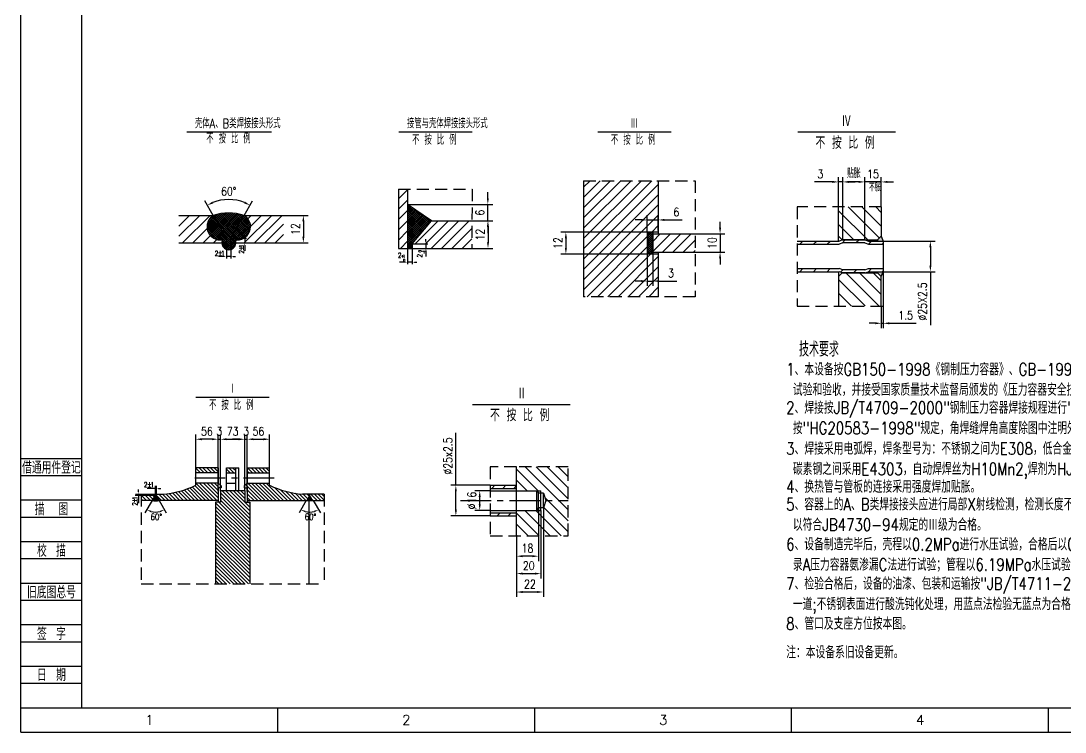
# Model space of a CAD drawing. Header units: millimetres. Extents: x -500 to 16320, y -200 to 11680.
# Drawn here: x -500 to 8045, y -200 to 5621 of the extents above; entities that cross this region are included whole.
import ezdxf
from ezdxf.enums import TextEntityAlignment as Align

# ---------------------------------------------------------------- set-up
doc = ezdxf.new("R2010")
doc.units = ezdxf.units.MM
doc.header["$LTSCALE"] = 200
doc.linetypes.add('CENTER', pattern=[2, 1.25, -0.25, 0.25, -0.25])
doc.linetypes.add('DASHED', pattern=[0.75, 0.5, -0.25])
for name, color, linetype in [('1轮廓实线层', 7, 'Continuous'), ('2细线层', 4, 'Continuous'), ('3中心线层', 1, 'CENTER'), ('5剖面线层', 2, 'Continuous'), ('6文字层', 3, 'Continuous'), ('图框层', 7, 'Continuous'), ('轮廓虚线层', 7, 'DASHED')]:
    doc.layers.add(name, color=color, linetype=linetype)
doc.styles.add('PC_TEXTSTYLE', font='isocp.shx', dxfattribs={"width": 0.8, "bigfont": 'hzfs.shx'})
doc.styles.add('TH_GBDIM', font='romans.shx', dxfattribs={"width": 0.8, "bigfont": 'gbcbig.shx'})
doc.dimstyles.new('TH_GBDIM', dxfattribs={"dimscale": 20, "dimtxt": 3.5, "dimasz": 2.5, "dimexe": 2, "dimexo": 0, "dimgap": 1.5, "dimtad": 1, "dimdec": 1, "dimdsep": 46, "dimtxsty": 'TH_GBDIM', "dimcen": 2.5, "dimclrd": 130, "dimclre": 130, "dimclrt": 3, "dimadec": 0, "dimazin": 2, "dimtfac": 0.714286, "dimtdec": 1, "dimtmove": 0, "dimatfit": 3, "dimfxl": 0, "dimtzin": 0, "dimlwd": -1, "dimlwe": -1, "dimarcsym": 0})
pattern_1 = [(135, (1567.385, -177.39), (-56.1266, -56.1266), [])]

# ---------------------------------------------------------------- blocks, each defined once
blk = doc.blocks.new('PC_FJL_BLOCK')
at = {"layer": '2细线层'}
for p, q in [((-25, 102), (0, 102)), ((-25, 95), (0, 95)), ((-25, 85), (0, 85)), ((-25, 78), (0, 78)), ((-25, 68), (0, 68)), ((-25, 61), (0, 61)), ((-25, 51), (0, 51)), ((-25, 44), (0, 44)), ((-25, 34), (0, 34)), ((-25, 27), (0, 27)), ((-25, 17), (0, 17)), ((-25, 10), (0, 10)), ((-25, 0), (0, 0))]:
    blk.add_line(p, q, dxfattribs=at)
at = {"layer": '6文字层', "color": 3, "style": 'PC_TEXTSTYLE'}
for s, width, p in [('借通用件登记', 0.667, (-12.5, 98.5)), ('描   图', 0.6667, (-12.5, 81.5)), ('校  描', 0.667, (-12.5, 64.5)), ('旧底图总号', 0.667, (-12.5, 47.5)), ('签  字', 0.667, (-12.5, 30.5)), ('日  期', 0.667, (-12.49, 13.6))]:
    blk.add_text(s, height=5, dxfattribs=dict(at, width=width)).set_placement(p, align=Align.MIDDLE)
at = {"layer": '6文字层', "style": 'PC_TEXTSTYLE'}
for tag, width, p, p2 in [('借通用件登记', 0.671328, (-23.44, 86.36), (-1.25, 86.36)), ('描图', 2.120922, (-23.44, 69.36), (-1.25, 69.36)), ('校图', 2.149976, (-23.75, 52.06), (-1.25, 52.06)), ('旧底图总号', 0.761452, (-22.84, 35.67), (-1.86, 35.67)), ('签字', 2.026939, (-23.14, 18.37), (-1.56, 18.37)), ('日期', 1.89999, (-22.84, 1.37), (-2.17, 1.37))]:
    blk.add_attdef(tag, text='', height=5, dxfattribs=dict(at, width=width)).set_placement(p, p2, align=Align.FIT)
blk = doc.blocks.new('*D61')
at = {"color": 130}
for p, q in [((1648.7, 4029.5), (1851.6, 4029.5)), ((1811.6, 3979.5), (1811.6, 3854.5)), ((1648.7, 3804.5), (1851.6, 3804.5))]:
    blk.add_line(p, q, dxfattribs=at)
for points in [[(1803.2, 3979.5), (1819.9, 3979.5), (1811.6, 4029.5)], [(1803.2, 3854.5), (1819.9, 3854.5), (1811.6, 3804.5)]]:
    blk.add_solid(points, dxfattribs=at)
at = {"layer": 'Defpoints', "color": 0}
for p in [(1648.7, 4029.5), (1648.7, 3804.5), (1811.6, 3804.5)]:
    blk.add_point(p, dxfattribs=at)
at = {"color": 3, "insert": (1746.6, 3917), "char_height": 70, "attachment_point": 5, "rotation": 90, "style": 'TH_GBDIM'}
blk.add_mtext('12', dxfattribs=at)
blk = doc.blocks.new('*D62')
at = {"color": 130}
for p, q in [((1073.5, 4029.5), (1005.6, 4147)), ((1327.5, 4029.5), (1395.3, 4147))]:
    blk.add_line(p, q, dxfattribs=at)
blk.add_arc((1200.5, 3809.5), 349.7, 68.19918, 111.80082, dxfattribs=at)
for points in [[(1074.2, 4126.7), (1066.9, 4141.7), (1025.6, 4112.3)], [(1334, 4141.7), (1326.7, 4126.7), (1375.3, 4112.3)]]:
    blk.add_solid(points, dxfattribs=at)
at = {"layer": 'Defpoints', "color": 0}
for p in [(1261.2, 4153.9), (1073.5, 4029.5), (1327.5, 4029.5), (1181.7, 3842), (1219.2, 3842)]:
    blk.add_point(p, dxfattribs=at)
at = {"color": 3, "insert": (1200.5, 4226.1), "char_height": 70, "attachment_point": 5, "style": 'TH_GBDIM'}
blk.add_mtext('60°', dxfattribs=at)
blk = doc.blocks.new('*D63')
at = {"color": 130}
for p, q in [((3191.4, 3984), (3362.6, 3984)), ((3322.6, 3934), (3322.6, 3809)), ((3191.4, 3759), (3362.6, 3759))]:
    blk.add_line(p, q, dxfattribs=at)
for points in [[(3314.3, 3934), (3330.9, 3934), (3322.6, 3984)], [(3314.3, 3809), (3330.9, 3809), (3322.6, 3759)]]:
    blk.add_solid(points, dxfattribs=at)
at = {"layer": 'Defpoints', "color": 0}
for p in [(3191.4, 3984), (3191.4, 3759), (3322.6, 3759)]:
    blk.add_point(p, dxfattribs=at)
at = {"color": 3, "insert": (3257.6, 3871.5), "char_height": 70, "attachment_point": 5, "rotation": 90, "style": 'TH_GBDIM'}
blk.add_mtext('12', dxfattribs=at)
blk = doc.blocks.new('*D64')
at = {"color": 130}
for p, q in [((3321.2, 4169), (3321.2, 4219)), ((2664.3, 4119), (3361.2, 4119)), ((3321.2, 3984), (3321.2, 4119)), ((2876.4, 3984), (3361.2, 3984)), ((3321.2, 3934), (3321.2, 3884))]:
    blk.add_line(p, q, dxfattribs=at)
for points in [[(3312.9, 4169), (3329.5, 4169), (3321.2, 4119)], [(3312.9, 3934), (3329.5, 3934), (3321.2, 3984)]]:
    blk.add_solid(points, dxfattribs=at)
at = {"layer": 'Defpoints', "color": 0}
for p in [(2664.3, 4119), (3321.2, 4119), (2876.4, 3984)]:
    blk.add_point(p, dxfattribs=at)
at = {"color": 3, "insert": (3256.2, 4051.5), "char_height": 70, "attachment_point": 5, "rotation": 90, "style": 'TH_GBDIM'}
blk.add_mtext('6', dxfattribs=at)
blk = doc.blocks.new('*D65')
at = {"color": 130}
for p, q in [((6555.9, 3568.3), (6555.9, 3106.1)), ((6540.9, 3288.3), (6540.9, 3106.1)), ((6490.9, 3146.1), (6440.9, 3146.1)), ((6540.9, 3146.1), (6555.9, 3146.1)), ((6605.9, 3146.1), (6825.3, 3146.1))]:
    blk.add_line(p, q, dxfattribs=at)
for points in [[(6490.9, 3154.4), (6490.9, 3137.8), (6540.9, 3146.1)], [(6605.9, 3154.4), (6605.9, 3137.8), (6555.9, 3146.1)]]:
    blk.add_solid(points, dxfattribs=at)
at = {"layer": 'Defpoints', "color": 0}
for p in [(6555.9, 3568.3), (6540.9, 3288.3), (6555.9, 3146.1)]:
    blk.add_point(p, dxfattribs=at)
at = {"color": 3, "insert": (6740.6, 3211.1), "char_height": 70, "attachment_point": 5, "style": 'TH_GBDIM'}
blk.add_mtext('1.5', dxfattribs=at)
blk = doc.blocks.new('*D66')
at = {"color": 130}
for p, q in [((6355.9, 4303.1), (6305.9, 4303.1)), ((6405.9, 3828.3), (6405.9, 4343.1)), ((6540.9, 4303.1), (6405.9, 4303.1)), ((6540.9, 4099.6), (6540.9, 4343.1)), ((6590.9, 4303.1), (6640.9, 4303.1))]:
    blk.add_line(p, q, dxfattribs=at)
for points in [[(6355.9, 4311.4), (6355.9, 4294.7), (6405.9, 4303.1)], [(6590.9, 4311.4), (6590.9, 4294.7), (6540.9, 4303.1)]]:
    blk.add_solid(points, dxfattribs=at)
at = {"layer": 'Defpoints', "color": 0}
for p in [(6405.9, 4303.1), (6540.9, 4099.6), (6405.9, 3828.3)]:
    blk.add_point(p, dxfattribs=at)
at = {"color": 3, "insert": (6473.4, 4368.1), "char_height": 70, "attachment_point": 5, "style": 'TH_GBDIM'}
blk.add_mtext('15', dxfattribs=at)
blk = doc.blocks.new('*D67')
at = {"color": 130}
for p, q in [((6225.9, 3828.3), (6225.9, 4343.1)), ((6355.9, 4303.1), (6275.9, 4303.1)), ((6405.9, 3828.3), (6405.9, 4343.1))]:
    blk.add_line(p, q, dxfattribs=at)
for points in [[(6275.9, 4311.4), (6275.9, 4294.7), (6225.9, 4303.1)], [(6355.9, 4311.4), (6355.9, 4294.7), (6405.9, 4303.1)]]:
    blk.add_solid(points, dxfattribs=at)
at = {"layer": 'Defpoints', "color": 0}
for p in [(6225.9, 4303.1), (6225.9, 3828.3), (6405.9, 3828.3)]:
    blk.add_point(p, dxfattribs=at)
at = {"color": 3, "insert": (6315.9, 4370), "char_height": 70, "attachment_point": 5, "style": 'TH_GBDIM'}
blk.add_mtext('贴胀', dxfattribs=at)
blk = doc.blocks.new('*D68')
at = {"color": 130}
for p, q in [((6141, 4303.2), (5993.7, 4303.2)), ((6191, 4099.6), (6191, 4343.2)), ((6225.9, 4303.2), (6191, 4303.2)), ((6225.9, 4099.6), (6225.9, 4343.2)), ((6275.9, 4303.2), (6325.9, 4303.2))]:
    blk.add_line(p, q, dxfattribs=at)
for points in [[(6141, 4311.6), (6141, 4294.9), (6191, 4303.2)], [(6275.9, 4311.6), (6275.9, 4294.9), (6225.9, 4303.2)]]:
    blk.add_solid(points, dxfattribs=at)
at = {"layer": 'Defpoints', "color": 0}
for p in [(6191, 4303.2), (6191, 4099.6), (6225.9, 4099.6)]:
    blk.add_point(p, dxfattribs=at)
at = {"color": 3, "insert": (6042.4, 4368.2), "char_height": 70, "attachment_point": 5, "style": 'TH_GBDIM'}
blk.add_mtext('3', dxfattribs=at)
blk = doc.blocks.new('*D69')
at = {"color": 130}
for p, q in [((6555.9, 3818.3), (6982.7, 3818.3)), ((6942.7, 3768.3), (6942.7, 3618.3)), ((6555.9, 3568.3), (6982.7, 3568.3)), ((6942.7, 3568.3), (6942.7, 3130.3))]:
    blk.add_line(p, q, dxfattribs=at)
for points in [[(6934.4, 3768.3), (6951, 3768.3), (6942.7, 3818.3)], [(6934.4, 3618.3), (6951, 3618.3), (6942.7, 3568.3)]]:
    blk.add_solid(points, dxfattribs=at)
at = {"layer": 'Defpoints', "color": 0}
for p in [(6555.9, 3818.3), (6555.9, 3568.3), (6942.7, 3568.3)]:
    blk.add_point(p, dxfattribs=at)
at = {"color": 3, "insert": (6877.7, 3324.3), "char_height": 70, "attachment_point": 5, "rotation": 90, "style": 'TH_GBDIM'}
blk.add_mtext('%%C25X2.5', dxfattribs=at)
blk = doc.blocks.new('*D71')
at = {"color": 130}
for p, q in [((931.1, 1962.7), (931.1, 2237.2)), ((1113.3, 1962.7), (1113.3, 2237.2)), ((1063.3, 2197.2), (981.1, 2197.2))]:
    blk.add_line(p, q, dxfattribs=at)
for points in [[(981.1, 2205.6), (981.1, 2188.9), (931.1, 2197.2)], [(1063.3, 2205.6), (1063.3, 2188.9), (1113.3, 2197.2)]]:
    blk.add_solid(points, dxfattribs=at)
at = {"layer": 'Defpoints', "color": 0}
for p in [(931.1, 2197.2), (931.1, 1962.7), (1113.3, 1962.7)]:
    blk.add_point(p, dxfattribs=at)
at = {"color": 3, "insert": (1022.2, 2262.2), "char_height": 70, "attachment_point": 5, "style": 'TH_GBDIM'}
blk.add_mtext('56', dxfattribs=at)
blk = doc.blocks.new('*D72')
at = {"color": 130}
for p, q in [((1113.3, 1771.1), (1113.3, 2237.2)), ((1133.6, 1771.1), (1133.6, 2237.2)), ((1063.3, 2197.2), (1013.3, 2197.2)), ((1113.3, 2197.2), (1133.6, 2197.2)), ((1183.6, 2197.2), (1233.6, 2197.2))]:
    blk.add_line(p, q, dxfattribs=at)
for points in [[(1063.3, 2205.6), (1063.3, 2188.9), (1113.3, 2197.2)], [(1183.6, 2205.6), (1183.6, 2188.9), (1133.6, 2197.2)]]:
    blk.add_solid(points, dxfattribs=at)
at = {"layer": 'Defpoints', "color": 0}
for p in [(1133.6, 2197.2), (1113.3, 1771.1), (1133.6, 1771.1)]:
    blk.add_point(p, dxfattribs=at)
at = {"color": 3, "insert": (1123.4, 2262.2), "char_height": 70, "attachment_point": 5, "style": 'TH_GBDIM'}
blk.add_mtext('3', dxfattribs=at)
blk = doc.blocks.new('*D73')
at = {"color": 130}
for p, q in [((1133.6, 1777.2), (1133.6, 2237.2)), ((1332.6, 1777.2), (1332.6, 2237.2)), ((1183.6, 2197.2), (1282.6, 2197.2))]:
    blk.add_line(p, q, dxfattribs=at)
for points in [[(1183.6, 2205.6), (1183.6, 2188.9), (1133.6, 2197.2)], [(1282.6, 2205.6), (1282.6, 2188.9), (1332.6, 2197.2)]]:
    blk.add_solid(points, dxfattribs=at)
at = {"layer": 'Defpoints', "color": 0}
for p in [(1332.6, 2197.2), (1133.6, 1777.2), (1332.6, 1777.2)]:
    blk.add_point(p, dxfattribs=at)
at = {"color": 3, "insert": (1233.1, 2262.2), "char_height": 70, "attachment_point": 5, "style": 'TH_GBDIM'}
blk.add_mtext('73{}{}', dxfattribs=at)
blk = doc.blocks.new('*D74')
at = {"color": 130}
for p, q in [((1332.6, 2197.2), (1332.6, 2237.2)), ((1352.9, 1769.2), (1352.9, 2237.2)), ((1282.6, 2197.2), (1232.6, 2197.2)), ((1332.6, 2197.2), (1352.9, 2197.2)), ((1402.9, 2197.2), (1452.9, 2197.2))]:
    blk.add_line(p, q, dxfattribs=at)
for points in [[(1282.6, 2205.6), (1282.6, 2188.9), (1332.6, 2197.2)], [(1402.9, 2205.6), (1402.9, 2188.9), (1352.9, 2197.2)]]:
    blk.add_solid(points, dxfattribs=at)
at = {"layer": 'Defpoints', "color": 0}
for p in [(1332.6, 2197.2), (1352.9, 2197.2), (1352.9, 1769.2)]:
    blk.add_point(p, dxfattribs=at)
at = {"color": 3, "insert": (1342.8, 2262.2), "char_height": 70, "attachment_point": 5, "style": 'TH_GBDIM'}
blk.add_mtext('3', dxfattribs=at)
blk = doc.blocks.new('*D75')
at = {"color": 130}
for p, q in [((1352.9, 2197.2), (1352.9, 2237.2)), ((1535.1, 1962.7), (1535.1, 2237.2)), ((1402.9, 2197.2), (1485.1, 2197.2))]:
    blk.add_line(p, q, dxfattribs=at)
for points in [[(1402.9, 2205.6), (1402.9, 2188.9), (1352.9, 2197.2)], [(1485.1, 2205.6), (1485.1, 2188.9), (1535.1, 2197.2)]]:
    blk.add_solid(points, dxfattribs=at)
at = {"layer": 'Defpoints', "color": 0}
for p in [(1352.9, 2197.2), (1535.1, 2197.2), (1535.1, 1962.7)]:
    blk.add_point(p, dxfattribs=at)
at = {"color": 3, "insert": (1444, 2262.2), "char_height": 70, "attachment_point": 5, "style": 'TH_GBDIM'}
blk.add_mtext('56', dxfattribs=at)
blk = doc.blocks.new('*D76')
at = {"color": 130}
for p, q in [((3059.5, 1819.9), (3059.5, 2249.9)), ((3341.6, 1819.9), (3019.5, 1819.9)), ((3059.5, 1619.9), (3059.5, 1769.9)), ((3341.6, 1569.9), (3019.5, 1569.9))]:
    blk.add_line(p, q, dxfattribs=at)
for points in [[(3051.1, 1769.9), (3067.8, 1769.9), (3059.5, 1819.9)], [(3051.1, 1619.9), (3067.8, 1619.9), (3059.5, 1569.9)]]:
    blk.add_solid(points, dxfattribs=at)
at = {"layer": 'Defpoints', "color": 0}
for p in [(3059.5, 1819.9), (3341.6, 1819.9), (3341.6, 1569.9)]:
    blk.add_point(p, dxfattribs=at)
at = {"color": 3, "insert": (2994.5, 2059.9), "char_height": 70, "attachment_point": 5, "rotation": 90, "style": 'TH_GBDIM'}
blk.add_mtext('%%c25x2.5', dxfattribs=at)
blk = doc.blocks.new('*D77')
at = {"color": 130}
for p, q in [((3341.6, 1774.9), (3214.8, 1774.9)), ((3254.8, 1664.9), (3254.8, 1724.9)), ((3341.6, 1614.9), (3214.8, 1614.9))]:
    blk.add_line(p, q, dxfattribs=at)
for points in [[(3246.4, 1724.9), (3263.1, 1724.9), (3254.8, 1774.9)], [(3246.4, 1664.9), (3263.1, 1664.9), (3254.8, 1614.9)]]:
    blk.add_solid(points, dxfattribs=at)
at = {"layer": 'Defpoints', "color": 0}
for p in [(3254.8, 1774.9), (3341.6, 1774.9), (3341.6, 1614.9)]:
    blk.add_point(p, dxfattribs=at)
at = {"color": 3, "insert": (3189.8, 1694.9), "char_height": 70, "attachment_point": 5, "rotation": 90, "style": 'TH_GBDIM'}
blk.add_mtext('%%C16', dxfattribs=at)
blk = doc.blocks.new('*D78')
at = {"color": 130}
for p, q in [((3735.8, 1634.9), (3735.8, 1199.7)), ((3555.8, 1413.1), (3555.8, 1199.7)), ((3685.8, 1239.7), (3605.8, 1239.7))]:
    blk.add_line(p, q, dxfattribs=at)
for points in [[(3605.8, 1248), (3605.8, 1231.4), (3555.8, 1239.7)], [(3685.8, 1248), (3685.8, 1231.4), (3735.8, 1239.7)]]:
    blk.add_solid(points, dxfattribs=at)
at = {"layer": 'Defpoints', "color": 0}
for p in [(3735.8, 1634.9), (3555.8, 1413.1), (3555.8, 1239.7)]:
    blk.add_point(p, dxfattribs=at)
at = {"color": 3, "insert": (3645.8, 1304.7), "char_height": 70, "attachment_point": 5, "style": 'TH_GBDIM'}
blk.add_mtext('18', dxfattribs=at)
blk = doc.blocks.new('*D79')
at = {"color": 130}
for p, q in [((3755.8, 1614.9), (3755.8, 1057.5)), ((3555.8, 1406.5), (3555.8, 1057.5)), ((3605.8, 1097.5), (3705.8, 1097.5))]:
    blk.add_line(p, q, dxfattribs=at)
for points in [[(3605.8, 1105.8), (3605.8, 1089.1), (3555.8, 1097.5)], [(3705.8, 1105.8), (3705.8, 1089.1), (3755.8, 1097.5)]]:
    blk.add_solid(points, dxfattribs=at)
at = {"layer": 'Defpoints', "color": 0}
for p in [(3755.8, 1614.9), (3555.8, 1406.5), (3755.8, 1097.5)]:
    blk.add_point(p, dxfattribs=at)
at = {"color": 3, "insert": (3655.8, 1162.5), "char_height": 70, "attachment_point": 5, "style": 'TH_GBDIM'}
blk.add_mtext('20', dxfattribs=at)
blk = doc.blocks.new('*D80')
at = {"color": 130}
for p, q in [((3775.8, 1634.9), (3775.8, 906.7)), ((3555.8, 1406.5), (3555.8, 906.7)), ((3725.8, 946.7), (3605.8, 946.7))]:
    blk.add_line(p, q, dxfattribs=at)
for points in [[(3605.8, 955.1), (3605.8, 938.4), (3555.8, 946.7)], [(3725.8, 955.1), (3725.8, 938.4), (3775.8, 946.7)]]:
    blk.add_solid(points, dxfattribs=at)
at = {"layer": 'Defpoints', "color": 0}
for p in [(3775.8, 1634.9), (3555.8, 1406.5), (3555.8, 946.7)]:
    blk.add_point(p, dxfattribs=at)
at = {"color": 3, "insert": (3665.8, 1011.7), "char_height": 70, "attachment_point": 5, "style": 'TH_GBDIM'}
blk.add_mtext('22', dxfattribs=at)
blk = doc.blocks.new('*D81')
at = {"color": 130}
for p, q in [((5221.8, 3927.5), (5221.8, 3977.5)), ((5017.8, 3877.5), (5261.8, 3877.5)), ((5221.8, 3877.5), (5221.8, 3727.5)), ((5017.8, 3727.5), (5261.8, 3727.5)), ((5221.8, 3677.5), (5221.8, 3627.5))]:
    blk.add_line(p, q, dxfattribs=at)
for points in [[(5213.5, 3927.5), (5230.1, 3927.5), (5221.8, 3877.5)], [(5213.5, 3677.5), (5230.1, 3677.5), (5221.8, 3727.5)]]:
    blk.add_solid(points, dxfattribs=at)
at = {"layer": 'Defpoints', "color": 0}
for p in [(5017.8, 3877.5), (5017.8, 3727.5), (5221.8, 3727.5)]:
    blk.add_point(p, dxfattribs=at)
at = {"color": 3, "insert": (5156.8, 3802.5), "char_height": 70, "attachment_point": 5, "rotation": 90, "style": 'TH_GBDIM'}
blk.add_mtext('10', dxfattribs=at)
blk = doc.blocks.new('*D82')
at = {"color": 130}
for p, q in [((4626.3, 3712.5), (4626.3, 3451.7)), ((4671.3, 3712.5), (4671.3, 3451.7)), ((4576.3, 3491.7), (4526.3, 3491.7)), ((4626.3, 3491.7), (4671.3, 3491.7)), ((4721.3, 3491.7), (4868.7, 3491.7))]:
    blk.add_line(p, q, dxfattribs=at)
for points in [[(4576.3, 3500), (4576.3, 3483.4), (4626.3, 3491.7)], [(4721.3, 3500), (4721.3, 3483.4), (4671.3, 3491.7)]]:
    blk.add_solid(points, dxfattribs=at)
at = {"layer": 'Defpoints', "color": 0}
for p in [(4626.3, 3712.5), (4671.3, 3712.5), (4671.3, 3491.7)]:
    blk.add_point(p, dxfattribs=at)
at = {"color": 3, "insert": (4820, 3556.7), "char_height": 70, "attachment_point": 5, "style": 'TH_GBDIM'}
blk.add_mtext('3', dxfattribs=at)
blk = doc.blocks.new('*D83')
at = {"color": 130}
for p, q in [((4626.3, 3892.5), (4626.3, 4032.1)), ((4716.3, 3906.6), (4716.3, 4032.1)), ((4576.3, 3992.1), (4526.3, 3992.1)), ((4626.3, 3992.1), (4716.3, 3992.1)), ((4766.3, 3992.1), (4911, 3992.1))]:
    blk.add_line(p, q, dxfattribs=at)
for points in [[(4576.3, 4000.5), (4576.3, 3983.8), (4626.3, 3992.1)], [(4766.3, 4000.5), (4766.3, 3983.8), (4716.3, 3992.1)]]:
    blk.add_solid(points, dxfattribs=at)
at = {"layer": 'Defpoints', "color": 0}
for p in [(4716.3, 3992.1), (4626.3, 3892.5), (4716.3, 3906.6)]:
    blk.add_point(p, dxfattribs=at)
at = {"color": 3, "insert": (4863.7, 4057.1), "char_height": 70, "attachment_point": 5, "style": 'TH_GBDIM'}
blk.add_mtext('6', dxfattribs=at)
blk = doc.blocks.new('*D84')
at = {"color": 130}
for p, q in [((4626.3, 3892.5), (3919.8, 3892.5)), ((3959.8, 3842.5), (3959.8, 3762.5)), ((4626.3, 3712.5), (3919.8, 3712.5))]:
    blk.add_line(p, q, dxfattribs=at)
for points in [[(3951.5, 3842.5), (3968.2, 3842.5), (3959.8, 3892.5)], [(3951.5, 3762.5), (3968.2, 3762.5), (3959.8, 3712.5)]]:
    blk.add_solid(points, dxfattribs=at)
at = {"layer": 'Defpoints', "color": 0}
for p in [(4626.3, 3892.5), (3959.8, 3712.5), (4626.3, 3712.5)]:
    blk.add_point(p, dxfattribs=at)
at = {"color": 3, "insert": (3894.8, 3802.5), "char_height": 70, "attachment_point": 5, "rotation": 90, "style": 'TH_GBDIM'}
blk.add_mtext('12', dxfattribs=at)

msp = doc.modelspace()

# ---------------------------------------------------------------- hatches: boundary and pattern name
h = msp.add_hatch()
h.set_pattern_fill('ANSI37', color=0, scale=3.75, style=0)
h.set_pattern_definition([(45, (461.759, 2625.181), (-8.41899, 8.41899), []), (135, (461.759, 2625.181), (-8.41899, -8.41899), [])])
h.paths.add_polyline_path([(2664.34, 3759.04), (2701.84, 3759.04), (2701.84, 3796.54), (2859.17, 3984.04), (2664.34, 4119.04)])
h = msp.add_hatch()
h.set_pattern_fill('ANSI37', color=0, scale=3.75, style=0)
h.set_pattern_definition([(45, (482.739, 2670.592), (-8.41899, 8.41899), []), (135, (482.739, 2670.592), (-8.41899, -8.41899), [])])
h.paths.add_polyline_path([(1181.71, 3841.95), (1181.71, 3804.45), (1144.49, 3804.45, 1.0026369), (1258.08, 3804.45), (1219.21, 3804.45), (1219.21, 3841.95), (1327.46, 4029.45, 0.1476341), (1073.46, 4029.45)])
h.paths.add_polyline_path([(1073.46, 4029.45, 0.8134529), (1150.37, 3829.47, 0.1145878), (1144.49, 3804.45), (1181.71, 3804.45), (1181.71, 3841.95)])
h.paths.add_polyline_path([(1328.84, 4029.45), (1327.46, 4029.45), (1219.21, 3841.95), (1219.21, 3804.45), (1258.08, 3804.45, 0.1131598), (1252.35, 3829.18, 0.8111854)])
h = msp.add_hatch()
h.set_pattern_fill('ANSI37', color=0, scale=3.75, style=0)
h.set_pattern_definition([(45, (596.953, 1089.443), (-8.41899, 8.41899), []), (135, (596.953, 1089.443), (-8.41899, -8.41899), [])])
h.paths.add_polyline_path([(4671.33, 3892.47), (4626.33, 3892.47), (4626.33, 3712.47), (4671.33, 3712.47)])
h = msp.add_hatch(color=0)
h.paths.add_polyline_path([(6510.92, 3828.34), (6510.92, 3818.34), (6555.92, 3818.34), (6540.92, 3858.34)])
h.paths.add_polyline_path([(6555.92, 3568.34), (6510.92, 3568.34), (6510.92, 3558.34), (6540.92, 3528.34)])
at = {"layer": '5剖面线层'}
h = msp.add_hatch(dxfattribs=at)
h.set_pattern_fill('ANSI31', color=256, scale=18.75, style=0)
h.set_pattern_definition([(45, (596.95, 1089.44), (-42.09495, 42.09495), [])])
h.paths.add_polyline_path([(4626.33, 3892.47), (4716.33, 3892.47), (4716.33, 4312.98), (4104.87, 4312.98), (4104.87, 3363.58), (4716.33, 3363.58), (4716.33, 3712.47), (4626.33, 3712.47)])
h.paths.add_polyline_path([(5017.8, 3727.47), (5017.8, 3877.47), (4671.33, 3877.47), (4671.33, 3727.47)])
h.paths.add_polyline_path([(4828.83, 4109.65), (4898.49, 4109.65), (4898.49, 4004.65), (4828.83, 4004.65)], flags=9)
h = msp.add_hatch(dxfattribs=at)
h.set_pattern_fill('ANSI31', color=256, scale=18.75, style=0)
h.set_pattern_definition([(45, (461.76, 2625.18), (-42.095, 42.095), [])])
h.paths.add_polyline_path([(2859.17, 3984.04), (2701.84, 3796.54), (2814.6, 3796.54), (2814.6, 3759.04), (2829.6, 3759.04), (3189.97, 3759.04), (3189.97, 3984.04)])
h.paths.add_polyline_path([(2589.34, 3759.04), (2664.34, 3759.04), (2664.34, 4244.27), (2589.34, 4244.27)])
h = msp.add_hatch(dxfattribs=at)
h.set_pattern_fill('ANSI31', color=256, scale=18.75, style=0)
h.set_pattern_definition([(45, (-14697.12, -63913.475), (-42.09495, 42.09495), [])])
h.paths.add_polyline_path([(1648.71, 4029.45), (1328.84, 4029.45, -0.8111854), (1252.35, 3829.18, -0.1131598), (1258.08, 3804.45), (1648.71, 3804.45)])
h.paths.add_polyline_path([(1144.49, 3804.45, -0.1145878), (1150.37, 3829.47, -0.8134529), (1073.46, 4029.45), (792.53, 4029.45), (792.53, 3804.45)])
h = msp.add_hatch(dxfattribs=at)
h.set_pattern_fill('ANSI31', color=256, scale=25, angle=90, style=0)
h.set_pattern_definition(pattern_1)
h.paths.add_polyline_path([(6510.92, 3828.34), (6540.92, 3858.34), (6540.92, 4099.62), (6191.02, 4099.62), (6191.02, 3858.34), (6221.02, 3828.34)])
h = msp.add_hatch(dxfattribs=at)
h.set_pattern_fill('ANSI31', color=256, scale=25, style=0)
h.set_pattern_definition([(45, (1567.385, -177.39), (-56.1266, 56.1266), [])])
h.paths.add_polyline_path([(6555.92, 3818.34), (6435.92, 3818.34), (6405.92, 3828.34), (6225.92, 3828.34), (6195.92, 3818.34), (5851.46, 3818.34), (5851.46, 3793.34), (6195.92, 3793.34), (6225.92, 3803.34), (6405.92, 3803.34), (6435.92, 3793.34), (6555.92, 3793.34)])
h.paths.add_polyline_path([(6555.92, 3593.34), (6435.92, 3593.34), (6405.92, 3583.34), (6225.92, 3583.34), (6195.92, 3593.34), (5851.46, 3593.34), (5851.46, 3568.34), (6195.92, 3568.34), (6225.92, 3558.34), (6405.92, 3558.34), (6435.92, 3568.34), (6555.92, 3568.34)])
h = msp.add_hatch(dxfattribs=at)
h.set_pattern_fill('ANSI31', color=256, scale=25, angle=90, style=0)
h.set_pattern_definition(pattern_1)
h.paths.add_polyline_path([(6540.92, 3288.34), (6540.92, 3528.34), (6510.92, 3558.34), (6221.02, 3558.34), (6191.02, 3528.34), (6191.02, 3287.06)])
h = msp.add_hatch(dxfattribs=at)
h.set_pattern_fill('ANSI31', color=256, scale=20, angle=90, style=0)
h.set_pattern_definition([(135, (-822.155, 43.72), (-44.9013, -44.9013), [])])
h.paths.add_polyline_path([(3755.81, 1774.89), (3755.81, 1754.89), (3775.81, 1754.89), (3795.81, 1694.89), (3977.62, 1694.89), (3977.62, 1970.49), (3555.81, 1970.55), (3555.81, 1774.89)])
h.paths.add_polyline_path([(3755.81, 1614.89), (3555.81, 1614.89), (3555.81, 1406.53), (3977.62, 1406.53), (3977.62, 1694.89), (3795.81, 1694.89), (3775.81, 1634.89), (3755.81, 1634.89)])
h = msp.add_hatch(dxfattribs=at)
h.set_pattern_fill('ANSI31', color=256, scale=6.75, angle=90, style=0)
h.set_pattern_definition([(135, (-18636.893, 31803.51), (-15.154182, -15.154182), [])])
h.paths.add_polyline_path([(931.06, 1962.67), (931.06, 1921.55), (1113.31, 1921.55), (1113.31, 1962.67)])
h.paths.add_polyline_path([(1535.14, 1921.55), (1535.14, 1962.67), (1352.89, 1962.67), (1352.89, 1921.55)])
h.paths.add_polyline_path([(1257.71, 1921.55), (1257.71, 1962.76), (1182.67, 1962.76), (1182.67, 1921.55)])
h.paths.add_polyline_path([(1113.31, 1696.34), (1113.31, 1783.92), (1113.31, 1798.71), (1137.95, 1798.71), (1137.95, 1815.96), (1113.31, 1838.42), (931.06, 1838.42), (931.06, 1820.92, -0.0992071), (660.74, 1747.72), (607.06, 1747.72), (607.06, 1696.34)])
h.paths.add_polyline_path([(1859.14, 1696.34), (1859.14, 1747.72), (1805.47, 1747.72, -0.0992071), (1535.14, 1820.92), (1535.14, 1838.42), (1352.89, 1838.42), (1328.25, 1815.96), (1328.25, 1798.71), (1352.89, 1798.71), (1352.89, 1783.92), (1352.89, 1696.34)])
h.paths.add_polyline_path([(607.06, 1696.17), (607.06, 1747.72), (485.52, 1747.72), (485.52, 1696.17)])
h.paths.add_polyline_path([(1859.14, 1747.72), (1859.14, 1696.17), (1980.69, 1696.17), (1980.69, 1747.72)])
h.paths.add_polyline_path([(1093.06, 1013.84), (1373.14, 1013.84), (1373.14, 1681.34), (1332.64, 1681.34), (1332.64, 1777.17), (1133.56, 1777.17), (1133.56, 1681.34), (1093.06, 1681.34)])
h = msp.add_hatch(dxfattribs=at)
h.set_pattern_fill('ANSI31', color=256, scale=20, style=0)
h.set_pattern_definition([(45, (-822.155, 43.72), (-44.9013, 44.9013), [])])
h.paths.add_polyline_path([(3555.81, 1569.89), (3555.81, 1594.89), (3341.6, 1594.89), (3341.6, 1569.89)])
h.paths.add_polyline_path([(3555.81, 1794.89), (3555.81, 1819.89), (3341.6, 1819.89), (3341.6, 1794.89)])
for points in [[(607.02, 1738.42), (607.02, 1747.69), (597.74, 1747.69), (597.74, 1738.42), (573.33, 1696.15, 0.1196349), (631.32, 1696.32)], [(1868.3, 1738.42), (1868.3, 1747.69), (1859.02, 1747.69), (1859.02, 1738.42), (1834.62, 1696.15, 0.1196349), (1892.61, 1696.32)]]:
    msp.add_hatch(color=0, dxfattribs=at).paths.add_polyline_path(points)

# ---------------------------------------------------------------- linework, layer by layer
for p, q in [((858.95, 4712.03), (1549.96, 4712.03)), ((2593.98, 4712.03), (3193.85, 4712.03)), ((4220.89, 4712.03), (4820.75, 4712.03)), ((5858.57, 4712.03), (6658.39, 4712.03)), ((4104.87, 4312.98), (4104.87, 3362.3)), ((4716.33, 4312.98), (4716.33, 3877.47)), ((2589.34, 4244.27), (2589.34, 3759.04)), ((2664.34, 4244.27), (2664.34, 3759.04)), ((2859.17, 3984.04), (2664.34, 4119.04)), ((792.53, 4029.45), (1073.46, 4029.45)), ((1327.46, 4029.45), (1648.71, 4029.45)), ((6191.02, 3818.34), (6191.02, 4099.62)), ((6540.92, 4099.62), (6540.92, 3858.34)), ((2701.84, 3796.54), (2859.17, 3984.04)), ((2859.17, 3984.04), (3189.97, 3984.04)), ((4626.33, 3892.47), (4626.33, 3712.47)), ((4716.33, 3892.47), (4626.33, 3892.47)), ((4671.33, 3892.47), (4671.33, 3712.47)), ((4671.33, 3877.47), (5017.8, 3877.47)), ((6221.02, 3828.34), (6191.02, 3858.34)), ((6510.92, 3828.34), (6540.92, 3858.34)), ((6540.92, 3858.34), (6555.92, 3818.34)), ((792.53, 3804.45), (1144.49, 3804.45)), ((1181.71, 3804.45), (1144.49, 3804.45)), ((1181.71, 3804.45), (1181.71, 3841.95)), ((1219.21, 3804.45), (1219.21, 3841.95)), ((1219.21, 3804.45), (1257.8, 3804.45)), ((1257.8, 3804.45), (1648.71, 3804.45)), ((2701.84, 3796.54), (2701.84, 3759.04)), ((5851.46, 3818.34), (6195.92, 3818.34)), ((5851.46, 3793.34), (6195.92, 3793.34)), ((6225.92, 3828.34), (6195.92, 3818.34)), ((6225.92, 3803.34), (6195.92, 3793.34)), ((6221.02, 3828.34), (6510.92, 3828.34)), ((6405.92, 3828.34), (6225.92, 3828.34)), ((6405.92, 3803.34), (6225.92, 3803.34)), ((6405.92, 3828.34), (6435.92, 3818.34)), ((6405.92, 3803.34), (6435.92, 3793.34)), ((6435.92, 3818.34), (6555.92, 3818.34)), ((6435.92, 3793.34), (6555.92, 3793.34)), ((6510.92, 3828.34), (6510.92, 3818.34)), ((6555.92, 3818.34), (6555.92, 3568.34)), ((2589.34, 3759.04), (2664.34, 3759.04)), ((2664.34, 3759.04), (2701.84, 3759.04)), ((2701.84, 3759.04), (3189.97, 3759.04)), ((4716.33, 3712.47), (4626.33, 3712.47)), ((4671.33, 3727.47), (5017.8, 3727.47)), ((4716.33, 3727.47), (4716.33, 3362.3)), ((5851.46, 3593.34), (6195.92, 3593.34)), ((6225.92, 3583.34), (6195.92, 3593.34)), ((6405.92, 3583.34), (6435.92, 3593.34)), ((6435.92, 3593.34), (6555.92, 3593.34)), ((5851.46, 3568.34), (6195.92, 3568.34)), ((6191.02, 3568.34), (6191.02, 3287.06)), ((6221.02, 3558.34), (6191.02, 3528.34)), ((6225.92, 3558.34), (6195.92, 3568.34)), ((6221.02, 3558.34), (6510.92, 3558.34)), ((6405.92, 3583.34), (6225.92, 3583.34)), ((6405.92, 3558.34), (6225.92, 3558.34)), ((6405.92, 3558.34), (6435.92, 3568.34)), ((6435.92, 3568.34), (6555.92, 3568.34)), ((6510.92, 3558.34), (6510.92, 3568.34)), ((6510.92, 3558.34), (6540.92, 3528.34)), ((6540.92, 3528.34), (6555.92, 3568.34)), ((6540.92, 3288.34), (6540.92, 3528.34)), ((931.85, 2541.65), (1531.72, 2541.65)), ((3195.96, 2482.39), (3995.79, 2482.39)), ((3555.81, 1406.53), (3555.81, 1970.55)), ((1113.31, 1962.67), (931.06, 1962.67)), ((931.06, 1820.92), (931.06, 1962.67)), ((1113.31, 1921.55), (931.06, 1921.55)), ((1113.31, 1962.67), (1113.31, 1838.42)), ((1113.31, 1962.67), (1113.31, 1838.42)), ((1182.67, 1777.17), (1182.67, 1962.76)), ((1182.67, 1962.76), (1284.81, 1962.76)), ((1182.67, 1921.55), (1257.71, 1921.55)), ((1257.71, 1777.17), (1257.71, 1962.76)), ((1284.81, 1777.17), (1284.81, 1962.76)), ((1352.89, 1962.67), (1352.89, 1838.42)), ((1352.89, 1962.67), (1352.89, 1838.42)), ((1352.89, 1962.67), (1535.14, 1962.67)), ((1352.89, 1921.55), (1535.14, 1921.55)), ((1535.14, 1820.92), (1535.14, 1962.67)), ((1113.31, 1838.42), (931.06, 1838.42)), ((1113.31, 1838.42), (1137.95, 1815.96)), ((1137.95, 1798.71), (1113.31, 1798.71)), ((1113.31, 1798.71), (1113.31, 1783.92)), ((1137.95, 1815.96), (1137.95, 1798.71)), ((1182.67, 1838.42), (1257.71, 1838.42)), ((1352.89, 1838.42), (1328.25, 1815.96)), ((1328.25, 1815.96), (1328.25, 1798.71)), ((1328.25, 1798.71), (1352.89, 1798.71)), ((1352.89, 1838.42), (1535.14, 1838.42)), ((1352.89, 1798.71), (1352.89, 1783.92)), ((3341.6, 1819.89), (3555.81, 1819.89)), ((3341.6, 1794.89), (3555.81, 1794.89)), ((485.52, 1747.72), (660.74, 1747.72)), ((597.79, 1738.44), (573.38, 1696.17)), ((597.79, 1738.44), (597.79, 1747.72)), ((607.06, 1738.44), (607.06, 1747.72)), ((607.06, 1738.44), (631.37, 1696.34)), ((1113.31, 1783.92), (1113.31, 1696.34)), ((1133.56, 1777.17), (1133.56, 1681.34)), ((1133.56, 1777.17), (1332.64, 1777.17)), ((1332.64, 1777.17), (1332.64, 1681.34)), ((1352.89, 1783.92), (1352.89, 1696.34)), ((1980.69, 1747.72), (1805.47, 1747.72)), ((1859.14, 1013.84), (1859.14, 1747.72)), ((3341.6, 1774.89), (3755.81, 1774.89)), ((3720.81, 1614.89), (3720.81, 1774.89)), ((3720.81, 1774.89), (3735.81, 1754.89)), ((3735.81, 1634.89), (3735.81, 1754.89)), ((3775.81, 1754.89), (3735.81, 1754.89)), ((3755.81, 1614.89), (3755.81, 1774.89)), ((3775.81, 1634.89), (3775.81, 1754.89)), ((3775.81, 1754.89), (3795.81, 1694.89)), ((573.38, 1696.17), (485.76, 1696.17)), ((1113.31, 1696.34), (631.37, 1696.34)), ((1093.06, 1681.34), (1093.06, 1013.84)), ((1133.56, 1681.34), (1093.06, 1681.34)), ((1113.31, 1696.34), (1113.31, 1681.34)), ((1332.64, 1681.34), (1373.14, 1681.34)), ((1352.89, 1696.34), (1352.89, 1681.34)), ((1352.89, 1696.34), (1859.14, 1696.34)), ((1373.14, 1681.34), (1373.14, 1013.84)), ((1859.14, 1696.17), (1980.45, 1696.17)), ((3720.81, 1614.89), (3735.81, 1634.89)), ((3775.81, 1634.89), (3735.81, 1634.89)), ((3795.81, 1694.89), (3775.81, 1634.89)), ((3341.6, 1614.89), (3755.81, 1614.89)), ((3341.6, 1594.89), (3555.81, 1594.89)), ((3341.6, 1569.89), (3555.81, 1569.89))]:
    msp.add_line(p, q)
at = {"color": 0}
for p, q in [((1181.71, 3841.95), (1073.46, 4029.45)), ((1219.21, 3841.95), (1327.46, 4029.45))]:
    msp.add_line(p, q, dxfattribs=at)
at = {"color": 130}
for p, q in [((1331.96, 3860.7), (1331.96, 3879.45)), ((1181.71, 3804.45), (1181.71, 3676.7)), ((1219.21, 3841.95), (1346.96, 3841.95)), ((1219.21, 3804.45), (1219.21, 3676.7)), ((1219.21, 3804.45), (1346.96, 3804.45)), ((1331.96, 3841.95), (1331.96, 3804.45)), ((1331.96, 3785.7), (1331.96, 3739.45)), ((2701.84, 3796.54), (2829.6, 3796.54)), ((2814.6, 3815.29), (2814.6, 3834.04)), ((2814.6, 3796.54), (2814.6, 3759.04)), ((1162.96, 3691.7), (1116.71, 3691.7)), ((1219.21, 3691.7), (1181.71, 3691.7)), ((1237.96, 3691.7), (1256.71, 3691.7)), ((2664.34, 3759.04), (2664.34, 3631.29)), ((2701.84, 3759.04), (2701.84, 3631.29)), ((2701.84, 3759.04), (2829.6, 3759.04)), ((2814.6, 3740.29), (2814.6, 3694.04)), ((2645.59, 3646.29), (2599.34, 3646.29)), ((2701.84, 3646.29), (2664.34, 3646.29)), ((2720.59, 3646.29), (2739.34, 3646.29)), ((597.79, 1816.4), (597.79, 1747.72)), ((607.06, 1817.1), (607.06, 1747.72)), ((436.56, 1738.44), (597.79, 1738.44)), ((437.64, 1747.72), (597.79, 1747.72)), ((462.09, 1766.47), (462.09, 1785.22)), ((462.09, 1747.72), (462.09, 1738.44)), ((462.09, 1738.44), (462.09, 1673.44)), ((597.79, 1794.02), (532.79, 1794.02)), ((607.06, 1794.02), (597.79, 1794.02)), ((625.81, 1794.02), (644.56, 1794.02)), ((573.38, 1696.17), (514.74, 1594.59)), ((631.37, 1696.34), (690.11, 1594.59)), ((1834.67, 1696.17), (1776.02, 1594.59)), ((1892.65, 1696.34), (1951.4, 1594.59))]:
    msp.add_line(p, q, dxfattribs=at)
for centre, radius, start, end in [((1132.7, 3937.45), 109.42, 122.782541, 279.289458), ((1200.46, 3608.7), 439.5, 73.203706, 106.796294), ((1269.48, 3937.38), 109.55, 260.999694, 57.193538), ((1201.29, 3804.3), 56.8, 153.701565, 25.975353), ((613.24, 2458.83), 712.7, 273.821383, 296.483812), ((1852.97, 2458.83), 712.7, 243.516188, 266.178617), ((602.01, 1815.69), 122.91, 256.528645, 283.817239)]:
    msp.add_arc(centre, radius, start, end)
for centre in [(602.43, 1746.47), (1863.71, 1746.47)]:
    msp.add_arc(centre, 145.38, 254.820848, 285.179152, dxfattribs=at)
for points in [[(1328.84, 3860.7), (1335.09, 3860.7), (1331.96, 3841.95)], [(1328.84, 3785.7), (1335.09, 3785.7), (1331.96, 3804.45)], [(2811.47, 3815.29), (2817.72, 3815.29), (2814.6, 3796.54)], [(1162.96, 3694.82), (1162.96, 3688.57), (1181.71, 3691.7)], [(1237.96, 3694.82), (1237.96, 3688.57), (1219.21, 3691.7)], [(2811.47, 3740.29), (2817.72, 3740.29), (2814.6, 3759.04)], [(2645.59, 3649.41), (2645.59, 3643.16), (2664.34, 3646.29)], [(2720.59, 3649.41), (2720.59, 3643.16), (2701.84, 3646.29)], [(579.04, 1797.15), (579.04, 1790.9), (597.79, 1794.02)], [(625.81, 1797.15), (625.81, 1790.9), (607.06, 1794.02)], [(458.97, 1766.47), (465.22, 1766.47), (462.09, 1747.72)], [(458.97, 1719.69), (465.22, 1719.69), (462.09, 1738.44)], [(561.96, 1600.4), (566.76, 1611.94), (529.74, 1620.57)], [(638.09, 1611.94), (642.89, 1600.4), (675.11, 1620.57)], [(1823.25, 1600.4), (1828.05, 1611.94), (1791.02, 1620.57)], [(1899.38, 1611.94), (1904.18, 1600.4), (1936.4, 1620.57)]]:
    msp.add_solid(points, dxfattribs=at)
at = {"layer": '1轮廓实线层'}
msp.add_line((7910, -200), (7910, 0), dxfattribs=at)
at = {"layer": '2细线层'}
for p, q in [((-500, -200), (-500, 11680)), ((-500, -200), (-500, 0)), ((1602.5, -200), (1602.5, 0)), ((3705, -200), (3705, 0)), ((5807.5, -200), (5807.5, 0)), ((7910, -200), (7910, 0)), ((-500, -200), (16320, -200))]:
    msp.add_line(p, q, dxfattribs=at)
at = {"layer": '3中心线层'}
for p, q in [((922.49, 1879.99), (1588.65, 1879.99)), ((3097.92, 1694.89), (3977.62, 1694.89))]:
    msp.add_line(p, q, dxfattribs=at)
at = {"layer": '图框层'}
for q in [(0, 11480), (16120, 0)]:
    msp.add_line((0, 0), q, dxfattribs=at)
at = {"layer": '轮廓虚线层'}
for p, q in [((4104.87, 4312.98), (5017.8, 4312.98)), ((5017.8, 4312.98), (5017.8, 3363.58)), ((2589.34, 4244.27), (3192.96, 4244.27)), ((3192.96, 4244.27), (3189.97, 3759.04)), ((6540.92, 4099.62), (5851.98, 4099.62)), ((5851.98, 4099.62), (5851.98, 3285.16)), ((5017.8, 3363.58), (4104.87, 3363.58)), ((5851.98, 3285.16), (6555.92, 3285.16)), ((3555.81, 1970.55), (3341.6, 1970.55)), ((3341.6, 1970.55), (3341.6, 1406.53)), ((3977.62, 1970.49), (3555.81, 1970.55)), ((3977.62, 1406.53), (3977.62, 1970.49)), ((485.52, 1747.72), (485.52, 1013.84)), ((1980.69, 1747.72), (1980.69, 1013.84)), ((3341.6, 1406.53), (3977.62, 1406.53)), ((485.52, 1013.84), (1980.69, 1013.84))]:
    msp.add_line(p, q, dxfattribs=at)

# ---------------------------------------------------------------- block references
at = {"layer": '图框层', "xscale": 20, "yscale": 20, "zscale": 20}
msp.add_blockref('PC_FJL_BLOCK', (0, 0), dxfattribs=at)

# ---------------------------------------------------------------- texts
at = {"style": 'TH_GBDIM', "width": 0.8}
for s, height, p in [('壳体A、B类焊接接头形式', 75, (924.69, 4743.45)), ('接管与壳体焊接接头形式', 75, (2659.73, 4743.45)), ('Ⅲ', 75, (4487.98, 4741.24)), ('Ⅳ', 100, (6214.69, 4750.97)), ('不 按 比 例', 75, (1016.73, 4619.77)), ('不 按 比 例', 75, (2701.68, 4608.35)), ('不 按 比 例', 75, (4328.58, 4608.35)), ('不 按 比 例', 100, (6002.16, 4573.8)), ('技术要求', 120, (5867.78, 2873.85)), ('Ⅰ', 75, (1199.29, 2570.86)), ('Ⅱ', 100, (3557.71, 2521.33)), ('不 按 比 例', 75, (1039.54, 2437.98)), ('不 按 比 例', 100, (3339.56, 2344.15))]:
    msp.add_text(s, height=height, dxfattribs=at).set_placement(p)
at = {"color": 3, "style": 'TH_GBDIM', "width": 0.8}
for s, height, p in [('不胀', 60, (6440.57, 4226.23)), ('2', 40, (1085.47, 3698.88)), ('+', 40, (1112.15, 3704.61)), ('-', 40, (1112.15, 3682.39)), ('1', 40, (1138.8, 3698.88)), ('2', 40, (2584.51, 3682.3)), ('+', 24, (2611.04, 3684.23)), ('1', 24, (2627.06, 3682.96)), ('0', 24, (2627.06, 3647.85)), ('2', 40, (505.73, 1804.55)), ('+', 40, (532.41, 1810.28)), ('-', 40, (532.41, 1788.06)), ('1', 40, (559.05, 1804.55))]:
    msp.add_text(s, height=height, dxfattribs=at).set_placement(p)
for s, height, p in [('+', 40, (1319.28, 3740.02)), ('1', 40, (1325.01, 3763.22)), ('-', 40, (1339.21, 3740.02)), ('2', 40, (1325.01, 3715.87)), ('2', 40, (2782.56, 3683.97)), ('0', 24, (2778.67, 3726.83)), ('1', 24, (2810.87, 3726.92)), ('-', 24, (2811.02, 3713.63)), ('1', 40, (453.38, 1699.5)), ('+', 40, (447.65, 1676.29)), ('2', 40, (453.38, 1652.14)), ('-', 40, (467.58, 1676.29))]:
    msp.add_text(s, height=height, rotation=90, dxfattribs=at).set_placement(p)
at = {"char_height": 100, "attachment_point": 1, "style": 'TH_GBDIM'}
for s, insert, width in [('1、本设备按GB150-1998《钢制压力容器》、GB-1999《管壳式换热器》Ⅰ级管束进行制造\\P 试验和验收，并接受国家质量技术监督局颁发的《压力容器安全技术检查规程》的监督。', (5762.58, 2819.13), 3575.5138), ('2、焊接按JB/T4709-2000"钢制压力容器焊接规程进行"，焊接接头的基本形式与尺寸除图中注明外，\\P 按"HG20583-1998"规定，角焊缝焊角高度除图中注明外，取较薄板厚度，法兰焊接按相应的法兰标准要求。', (5762.58, 2505.26), 4680.678), ('3、焊接采用电弧焊，焊条型号为：不锈钢之间为E308，低合金钢之间为E5015，低合金钢与碳素钢之间为E4315，\\P 碳素钢之间采用E4303，自动焊焊丝为H10Mn2,焊剂为HJ431。', (5762.58, 2170.87), 4680.678), ('4、换热管与管板的连接采用强度焊加贴胀。', (5762.58, 1858.83), 4680.678), ('5、容器上的A、B类焊接接头应进行局部X射线检测，检测长度不少于各条接头总长度的20%，且不小于250mm，\\P 以符合JB4730-94规定的Ⅲ级为合格。', (5762.58, 1714.16), 4680.678), ('6、设备制造完毕后，壳程以0.2MPa进行水压试验，合格后以0.19MPa按HG20584-1998附\\P 录A压力容器氨渗漏C法进行试验；管程以6.19MPa水压试验，合格后以4.35MPa进行气密性试验。', (5762.58, 1387.6), 4680.678), ('7、检验合格后，设备的油漆、包装和运输按"JB/T4711-2003"规定，碳钢外表面涂防锈底漆道，面漆\\P 一道;不锈钢表面进行酸洗钝化处理，用蓝点法检验无蓝点为合格。', (5762.58, 1064.96), 4680.678), ('8、管口及支座方位按本图。', (5762.58, 738.4), 4680.678), ('注：本设备系旧设备更新。', (5762.58, 503.72), 4680.678)]:
    msp.add_mtext(s, dxfattribs=dict(at, insert=insert, width=width))
at = {"color": 3, "char_height": 52.5, "attachment_point": 5, "rotation": 358.477871, "style": 'TH_GBDIM'}
for insert in [(608.13, 1561.61), (1869.42, 1561.61)]:
    msp.add_mtext('60°', dxfattribs=dict(at, insert=insert))
at = {"layer": '6文字层', "style": 'TH_GBDIM'}
for s, p in [('1', (551.25, -100)), ('2', (2653.75, -100)), ('3', (4756.25, -100)), ('4', (6858.75, -100))]:
    msp.add_text(s, height=80, dxfattribs=at).set_placement(p, align=Align.MIDDLE)

# ---------------------------------------------------------------- dimensions: what is measured, and where the dimension line sits
for base, p1, p2, text, picture, middle in [((6191.02, 4303.24), (6225.92, 4099.62), (6191.02, 4099.62), '3', '*D68', (6042.36, 4368.24)), ((6225.92, 4303.08), (6405.92, 3828.34), (6225.92, 3828.34), '贴胀', '*D67', (6315.92, 4370.01)), ((4716.33, 3992.15), (4626.33, 3892.47), (4716.33, 3906.57), '6', '*D83', (4863.66, 4057.15)), ((4671.33, 3491.68), (4626.33, 3712.47), (4671.33, 3712.47), '3', '*D82', (4819.99, 3556.68)), ((6555.92, 3146.1), (6540.92, 3288.34), (6555.92, 3568.34), '1.5', '*D65', (6740.59, 3211.1)), ((931.06, 2197.22), (1113.31, 1962.67), (931.06, 1962.67), '56', '*D71', (1022.19, 2262.22)), ((1535.14, 2197.22), (1352.89, 2197.22), (1535.14, 1962.67), '56', '*D75', (1444.01, 2262.22)), ((3555.81, 1239.71), (3735.81, 1634.89), (3555.81, 1413.12), '18', '*D78', (3645.81, 1304.71)), ((3555.81, 946.74), (3775.81, 1634.89), (3555.81, 1406.53), '22', '*D80', (3665.81, 1011.74)), ((3755.81, 1097.47), (3555.81, 1406.53), (3755.81, 1614.89), '20', '*D79', (3655.81, 1162.47))]:
    dim = msp.add_linear_dim(base=base, p1=p1, p2=p2, text=text, dimstyle='TH_GBDIM')
    dim.commit()
    dim.dimension.update_dxf_attribs({"geometry": picture, "text_midpoint": middle})
for base, p1, p2, text, picture, middle in [((6405.92, 4303.08), (6540.92, 4099.62), (6405.92, 3828.34), '15', '*D66', (6473.42, 4303.08)), ((1133.56, 2197.22), (1113.31, 1771.07), (1133.56, 1771.07), '3', '*D72', (1123.44, 2197.22)), ((1352.89, 2197.22), (1332.64, 2197.22), (1352.89, 1769.22), '3', '*D74', (1342.76, 2197.22))]:
    dim = msp.add_linear_dim(base=base, p1=p1, p2=p2, text=text, dimstyle='TH_GBDIM')
    dim.commit()
    dim.dimension.update_dxf_attribs({"geometry": picture, "text_midpoint": middle, "dimtype": 160})
dim = msp.add_angular_dim_2l(base=(1261.18, 4153.86), line1=((1219.21, 3841.95), (1327.46, 4029.45)), line2=((1181.71, 3841.95), (1073.46, 4029.45)), dimstyle='TH_GBDIM')
dim.commit()
dim.dimension.update_dxf_attribs({"geometry": '*D62', "text_midpoint": (1200.46, 4226.1)})
for base, p1, p2, text, picture, middle in [((3321.2, 4119.04), (2876.42, 3984.04), (2664.34, 4119.04), '6', '*D64', (3256.2, 4051.54)), ((1811.58, 3804.45), (1648.71, 4029.45), (1648.71, 3804.45), '12', '*D61', (1746.58, 3916.95)), ((3322.59, 3759.04), (3191.36, 3984.04), (3191.36, 3759.04), '12', '*D63', (3257.59, 3871.54)), ((5221.79, 3727.47), (5017.8, 3877.47), (5017.8, 3727.47), '10', '*D81', (5156.79, 3802.47)), ((3959.83, 3712.47), (4626.33, 3892.47), (4626.33, 3712.47), '12', '*D84', (3894.83, 3802.47)), ((6942.7, 3568.34), (6555.92, 3818.34), (6555.92, 3568.34), '%%C25X2.5', '*D69', (6877.7, 3324.34)), ((3059.47, 1819.89), (3341.6, 1569.89), (3341.6, 1819.89), '%%c25x2.5', '*D76', (2994.47, 2059.89))]:
    dim = msp.add_linear_dim(base=base, p1=p1, p2=p2, angle=90, text=text, dimstyle='TH_GBDIM')
    dim.commit()
    dim.dimension.update_dxf_attribs({"geometry": picture, "text_midpoint": middle})
dim = msp.add_linear_dim(base=(1332.64, 2197.22), p1=(1133.56, 1777.17), p2=(1332.64, 1777.17), text='73{}{}', dimstyle='TH_GBDIM', override={"dimgap": 1.5, "dimtad": 1, "dimjust": 0, "dimdec": 1, "dimlfac": 1, "dimse1": 0, "dimse2": 0, "dimsd1": 0, "dimsd2": 0})
dim.commit()
dim.dimension.update_dxf_attribs({"geometry": '*D73', "text_midpoint": (1233.1, 2262.22)})
dim = msp.add_linear_dim(base=(3254.77, 1774.89), p1=(3341.6, 1614.89), p2=(3341.6, 1774.89), angle=90, text='%%C16', dimstyle='TH_GBDIM')
dim.commit()
dim.dimension.update_dxf_attribs({"geometry": '*D77', "text_midpoint": (3254.77, 1694.89), "dimtype": 160})

doc.saveas('drawing.dxf')
